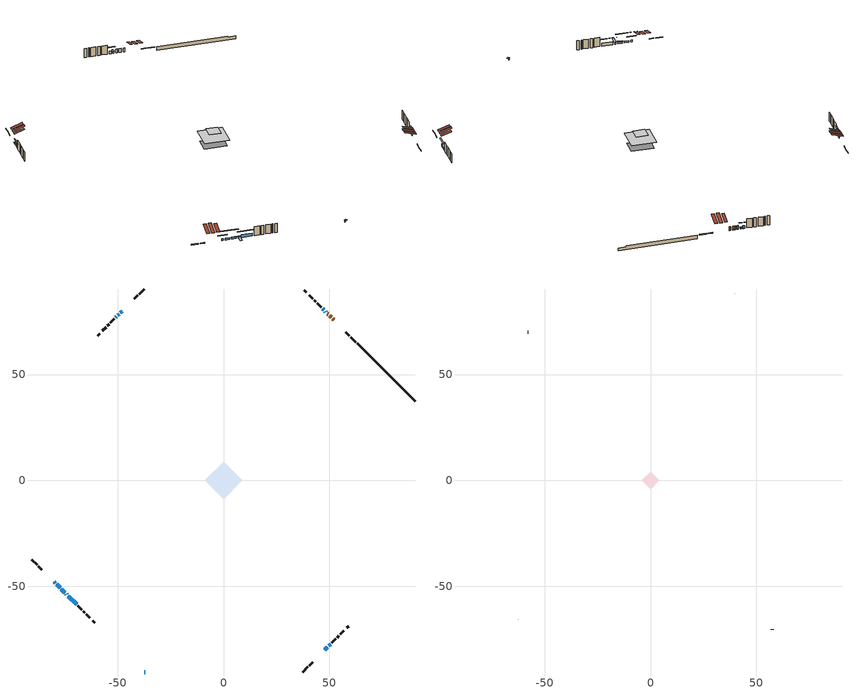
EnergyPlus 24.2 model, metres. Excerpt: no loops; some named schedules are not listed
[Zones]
conditioned space
 floor adiabatic (AdiabaticFloorConstruction): -8.8,0 0,8.8 8.8,0 0,-8.8 z3.11
 floor foundation (Slab1 construction): -6.82,1.14 -1.14,6.82 6.82,-1.14 1.14,-6.82 z-1.22
 wall outside (RimJoist1 construction): 37.45,-90.41 39.82,-88.04 / -90.41,-37.45 -88.04,-39.82 / -37.45,90.41 -39.82,88.04 / 62.49,65.37 60.12,67.74 z0.67:0.97
 wall outside (RimJoist2 construction): 40.48,-87.38 42.13,-85.73 / -87.38,-40.48 -85.73,-42.13 / -40.48,87.38 -42.13,85.73 / 59.46,68.4 57.81,70.05 z0.67:0.97
 wall outside (AdiabaticWallConstruction 1): 52.08,75.78 51.53,76.33 / 50.87,76.99 50.09,77.77 / 49.44,78.42 49.03,78.83 z0.67:2.7
 wall outside (AdiabaticWallConstruction): -47.86,80 -48.65,79.21 z0.67:1.43; -80,-47.86 -79.43,-48.43 z0.67:1.59; 48.37,79.49 47.99,79.87 / -74.29,-53.57 -73.91,-53.95 / -37.45,-90.41 -36.91,-90.41 z0.67:1.56; 47.34,80.52 46.74,81.12 / -50.55,77.31 -50.82,77.04 z0.67:2.04; -49.3,78.56 -49.9,77.96 z0.67:1.64; 47.86,-80 49.08,-78.78 z0.67:2.07; -78.77,-49.09 -77.19,-50.67 / -76.53,-51.33 -74.95,-52.91 z0.67:1.53; 49.73,-78.13 50.52,-77.34 z0.67:1.28; -73.26,-54.6 -69.38,-58.48 z0.67:2.19
 wall outside (Wall1 construction): 51.18,-76.68 53.06,-74.8 / -68.72,-59.14 -66.84,-61.02 / -51.48,76.38 -53.36,74.5 / 46.09,81.77 44.2,83.66 z0.67:5.55
 wall outside (Wall2 construction): 53.72,-74.14 54.5,-73.36 / -66.18,-61.68 -65.4,-62.46 / -54.02,73.84 -54.8,73.06 / 43.55,84.31 42.76,85.1 z0.67:5.55
 wall outside (Wall3 construction): 55.16,-72.7 56.85,-71.01 / -64.74,-63.12 -63.05,-64.81 / -55.46,72.4 -57.15,70.71 / 42.1,85.76 40.42,87.44 z0.67:5.55
 wall outside (Wall5 construction): 58.23,-69.63 59.16,-68.7 / -61.67,-66.19 -60.74,-67.12 / -58.53,69.33 -59.46,68.4 / 39.03,88.83 38.11,89.75 z0.67:5.55
 wall foundation (FoundationWall1 construction): 63.15,64.71,-1.22 63.15,64.71,0.67 87.68,40.18,0.67 87.68,40.18,0.17 90.41,37.45,0.17 90.41,37.45,-1.22
 window (WindowConstruction): -47.86,80 -48.65,79.21 z0.67:1.43
 window (WindowConstruction 4): -80,-47.86 -79.43,-48.43 z0.67:1.58
 window (WindowConstruction 11): 48.37,79.49 47.99,79.87 z0.67:1.56
 window (WindowConstruction 5): 47.34,80.52 46.74,81.12 z0.67:2.04
 window (WindowConstruction 6): -49.3,78.56 -49.9,77.96 z0.67:1.64
 window (WindowConstruction 7): -50.55,77.31 -50.82,77.04 z0.67:2.04
 window (WindowConstruction 8): 47.86,-80 49.08,-78.78 z0.67:2.07
 window (WindowConstruction 12): -78.77,-49.09 -77.19,-50.67 z0.67:1.53
 window (WindowConstruction 1): 49.73,-78.13 50.52,-77.34 z0.67:1.28
 window (WindowConstruction 2): -76.53,-51.33 -74.95,-52.91 z0.67:1.53
 window (WindowConstruction 9): -74.29,-53.57 -73.91,-53.95 z0.67:1.56
 window (WindowConstruction 10): -37.45,-90.41 -36.92,-90.41 z0.67:1.56
 window (WindowConstruction 3): -73.26,-54.6 -69.38,-58.48 z0.67:2.19
 door (Door): 52.08,75.78 51.53,76.33 z0.67:2.7
 door (Door 1): 50.87,76.99 50.09,77.77 z0.67:2.7
 door (Door 2): 49.43,78.42 49.03,78.83 z0.67:2.7
 ceiling adiabatic (AdiabaticFloorConstruction): 0,-8.8 8.8,0 0,8.8 -8.8,0 z3.11
 roof outside (Roof2 construction): 45.6,-82.26,5.55 41.43,-78.1,7.51 40.33,-79.2,7.51 44.5,-83.36,5.55; -82.26,-45.6,5.55 -78.1,-41.43,7.51 -79.2,-40.33,7.51 -83.36,-44.5,5.55; -45.6,82.26,5.55 -41.43,78.1,7.51 -40.33,79.2,7.51 -44.5,83.36,5.55; 54.34,73.52,5.55 50.18,69.35,7.51 51.28,68.26,7.51 55.44,72.42,5.55
 roof outside (Roof3 construction): 47.2,-80.66,5.55 43.61,-77.07,7.24 42.66,-78.01,7.24 46.25,-81.61,5.55; -80.66,-47.2,5.55 -77.07,-43.61,7.24 -78.01,-42.66,7.24 -81.61,-46.25,5.55; -47.2,80.66,5.55 -43.61,77.07,7.24 -42.66,78.01,7.24 -46.25,81.61,5.55; 52.74,75.12,5.55 49.14,71.53,7.24 50.09,70.58,7.24 53.69,74.17,5.55
attic - vented
 floor to conditioned space (Floor1 construction Reversed): -4.12,0 0,4.12 4.12,0 0,-4.12 z5.55
 wall outside (Wall4 construction): 57.5,-70.36 57.58,-70.28 / -62.4,-65.46 -62.32,-65.54 / -57.8,70.06 -57.88,69.98 / 39.76,88.1 39.69,88.17 z0.67:5.55
 roof outside (Roof1 construction): 43.84,-84.02,5.55 39.83,-80.01,7.44 38.78,-81.07,7.44 42.78,-85.07,5.55; -84.02,-43.84,5.55 -80.01,-39.83,7.44 -81.07,-38.78,7.44 -85.07,-42.78,5.55; -43.84,84.02,5.55 -39.83,80.01,7.44 -38.78,81.07,7.44 -42.78,85.07,5.55; 56.1,71.76,5.55 52.09,67.75,7.44 53.14,66.7,7.44 57.15,70.71,5.55
shading: -48.79,79.07 -47.71,80.15 -48.01,80.44 -49.08,79.36 z1.63; -78.04,-49.82 -81.39,-46.47 -81.68,-46.76 -78.33,-50.11 z3.54; 47.89,79.97 48.48,79.38 49.55,80.46 48.96,81.05 z1.71; 45.36,82.5 48.72,79.14 49.01,79.43 45.65,82.79 z4; -51.28,76.58 -47.92,79.94 -48.21,80.23 -51.57,76.87 z3.6; -52.21,75.65 -49.17,78.69 -49.46,78.98 -52.5,75.94 z4; 50.46,-77.4 46.47,-81.39 46.76,-81.68 50.75,-77.69 z4.03; -74.2,-53.66 -81.76,-46.1 -82.05,-46.4 -74.49,-53.95 z5.75; 50.66,-77.2 49.59,-78.27 49.88,-78.56 50.96,-77.49 z1.48; -74.81,-53.05 -76.67,-51.19 -76.96,-51.48 -75.1,-53.34 z1.73; -73.77,-54.09 -74.43,-53.43 -77.45,-56.45 -76.79,-57.11 z1.76; -36.71,-90.41 -37.65,-90.41 -37.65,-91.32 -36.71,-91.32 z1.76; -67.99,-59.87 -74.64,-53.22 -74.93,-53.51 -68.28,-60.16 z4.15
[Building]
Building 1: Terrain=Suburbs
[Site:Location]
Quebec Intl AP_QC: Latitude {deg}=46.8; Longitude {deg}=-71.38; Time Zone {hr}=-5; Elevation {m}=74; Keep Site Location Information=Yes
[Site:GroundTemperature:Shallow]
0.0108218, -2.24938, -2.43038, -1.3578, 2.94801, 7.23376, 10.9493, 13.303, 13.5029, 11.5886, 7.96783, 3.81355
[Site:WaterMainsTemperature]
Calculation Method=Schedule; Temperature Schedule=mains temperature schedule
[Material] Roughness=Rough; Thermal Absorptance=0.9
Name | Thickness {m} | Conductivity {W/m-K} | Density {kg/m3} | Specific Heat {J/kg-K} | Solar Absorptance | Visible Absorptance
asphalt or fiberglass shingles | 0.00635 | 0.162714 | 1121.4 | 1465.45 | 0.4 | 0.4
ceiling loosefill ins | 0.169333 | 0.0480833 | 16.02 | 1046.75 | 0.7 | 0.7
ceiling stud and cavity | 0.1397 | 0.0952427 | 65.682 | 1177.47 | 0.7 | 0.7
concrete 4.0 in. | 0.1016 | 1.803125 | 2242.8 | 837.4 | 0.7 | 0.7
concrete 8.0 in. | 0.2032 | 1.803125 | 2242.8 | 837.4 | 0.7 | 0.7
door material | 0.04445 | 0.188738 | 512.64 | 1214.23 | 0.7 | 0.7
door material 1 | 0.04445 | 0.0451087 | 512.64 | 1214.23 | 0.7 | 0.7
exterior vertical ins | 0.00300058 | 0.029427 | 32.04 | 1214.23 | 0.7 | 0.7
floor covering | 0.0127 | 0.0433444 | 54.468 | 1339.84 | 0.6 | 0.6
floor rigid ins; wall rigid ins | 0.512978 | 0.029427 | 32.04 | 1214.23 | 0.7 | 0.7
floor stud and cavity | 0.1397 | 1.75129 | 37.0049 | 1207.88 | 0.7 | 0.7
furniture material conditioned space 1 | 0.1524 | 0.115458 | 640.8 | 1214.23 | 0.6 | 0.6
gypsum board | 0.0127 | 0.160291 | 801 | 837.4 | 0.6 | 0.6
gypsum board 1 | 0.0127 | 0.160291 | 801 | 837.4 | 0.7 | 0.7
osb sheathing 0.5 in. | 0.0127 | 0.115458 | 512.64 | 1214.23 | 0.7 | 0.7
osb sheathing 0.75 in. | 0.01905 | 0.115458 | 512.64 | 1214.23 | 0.7 | 0.7
osb sheathing 2.0 in. | 0.0508 | 0.115458 | 512.64 | 1214.23 | 0.7 | 0.7
rim joist stud and cavity | 0.0508 | 0.139066 | 50.32683 | 1063.81 | 0.6 | 0.6
rim joist stud and cavity 1 | 0.0508 | 0.0412981 | 125.044 | 1163.47 | 0.6 | 0.6
roof rigid ins | 0.051816 | 0.029427 | 32.04 | 1214.23 | 0.7 | 0.7
roof stud and cavity | 0.0889 | 3.8783 | 78.34581 | 1123.46 | 0.7 | 0.7
roof stud and cavity 1 | 0.2032 | 0.157053 | 78.34581 | 1123.46 | 0.7 | 0.7
wall stud and cavity | 0.1397 | 1.20227 | 139.0536 | 1170.24 | 0.7 | 0.7
wall stud and cavity 1 | 0.1397 | 0.09367 | 139.0536 | 1170.24 | 0.7 | 0.7
wall stud and cavity 2 | 0.1397 | 0.19446 | 139.0536 | 1170.24 | 0.7 | 0.7
wall stud and cavity 3 | 0.0889 | 6.1454 | 50.32683 | 1063.81 | 0.6 | 0.6
wall stud and cavity 4 | 0.1397 | 0.117595 | 139.0536 | 1170.24 | 0.7 | 0.7
wall stud and cavity 5 | 0.0889 | 0.380278 | 52.3479 | 1209.89 | 0.7 | 0.7
wall stud and cavity 6 | 0.0889 | 0.391764 | 83.0341 | 1211.67 | 0.7 | 0.7
wood siding | 0.0254 | 0.102417 | 544.68 | 1172.36 | 0.4 | 0.4
wood siding 1 | 0.00254 | 0.102417 | 544.68 | 1172.36 | 0.4 | 0.4
wood siding 2; wood siding 3; wood siding 4 | 0.0254 | 0.102417 | 544.68 | 1172.36 | 0.7 | 0.7
[WindowMaterial:SimpleGlazingSystem]
Name | U-Factor {W/m2-K} | Solar Heat Gain Coefficient
WindowMaterial | 3.0559 | 0.43
WindowMaterial 1 | 3.077476 | 0.39
WindowMaterial 10 | 6.78351 | 0.73
WindowMaterial 11 | 3.006501 | 0.53
WindowMaterial 2 | 4.775198 | 0.65
WindowMaterial 3 | 2.94348 | 0.59
WindowMaterial 4 | 2.95767 | 0.63
WindowMaterial 5 | 2.99117 | 0.54
WindowMaterial 6 | 2.96903 | 0.55
WindowMaterial 7 | 3.04795 | 0.44
WindowMaterial 8 | 2.98833 | 0.55
WindowMaterial 9 | 2.992306 | 0.59
[Construction]
AdiabaticFloorConstruction: floor stud and cavity, floor rigid ins, osb sheathing 0.75 in., floor covering
AdiabaticWallConstruction: wood siding 3, wall rigid ins, wall stud and cavity 5, gypsum board
AdiabaticWallConstruction 1: wood siding 4, wall rigid ins, wall stud and cavity 5, gypsum board
Door; Door 2: door material
Door 1: door material 1
Floor1 construction Reversed: gypsum board, ceiling stud and cavity, ceiling loosefill ins
FoundationWall1 construction: concrete 8.0 in., gypsum board 1
furniture construction conditioned space 1: furniture material conditioned space 1
PartitionWallConstruction: gypsum board, wall stud and cavity 6, gypsum board
RimJoist1 construction: wood siding 2, rim joist stud and cavity
RimJoist2 construction: wood siding 2, osb sheathing 2.0 in., rim joist stud and cavity 1
Roof1 construction: asphalt or fiberglass shingles
Roof2 construction: asphalt or fiberglass shingles, osb sheathing 0.5 in., roof stud and cavity, gypsum board
Roof3 construction: asphalt or fiberglass shingles, roof rigid ins, osb sheathing 0.75 in., roof stud and cavity 1, gypsum board
Slab1 construction: concrete 4.0 in.
Wall1 construction: wood siding, osb sheathing 0.5 in., wall stud and cavity, gypsum board
Wall2 construction: wood siding, osb sheathing 0.5 in., wall stud and cavity 1, gypsum board
Wall3 construction: wood siding, osb sheathing 0.5 in., wall stud and cavity 2, gypsum board
Wall4 construction: wood siding 1, wall stud and cavity 3
Wall5 construction: wood siding, osb sheathing 0.5 in., wall stud and cavity 4, gypsum board
WindowConstruction: WindowMaterial
WindowConstruction 1: WindowMaterial 1
WindowConstruction 10: WindowMaterial 10
WindowConstruction 11; WindowConstruction 9: WindowMaterial 9
WindowConstruction 12: WindowMaterial 11
WindowConstruction 2: WindowMaterial 2
WindowConstruction 3: WindowMaterial 3
WindowConstruction 4: WindowMaterial 4
WindowConstruction 5: WindowMaterial 5
WindowConstruction 6: WindowMaterial 6
WindowConstruction 7: WindowMaterial 7
WindowConstruction 8: WindowMaterial 8
[Zone] Multiplier=1; Part of Total Floor Area=Yes
Name | Volume {m3}
attic - vented | 10.3981
conditioned space | 532.2
[Space]
Name | Zone | Volume {m3}
attic - vented 1 | attic - vented | 10.3981
conditioned space 1 | conditioned space | 532.2
[ZoneInfiltration:EffectiveLeakageArea]
infil attic - vented 1: Zone or Space=attic - vented 1; Schedule=Always On Discrete; Effective Air Leakage Area {cm2}=1251.32; Stack Coefficient=0.000470555; Wind Coefficient=1.46563e-05
[ZoneMixing]
whole house fan mix: Zone or Space=attic - vented; Schedule=Always On Continuous; Design Flow Rate Calculation Method=Flow/Zone; Design Flow Rate {m3/s}=0; Source Zone or Space=conditioned space
[SurfaceProperty:ExposedFoundationPerimeter]
Slab1: Exposed Perimeter Calculation Method=TotalExposedPerimeter; Total Exposed Perimeter {m}=38.558
[InternalMass] Zone or ZoneList=conditioned space; Space or SpaceList=conditioned space 1
Name | Construction | Surface Area {m2}
furniture mass conditioned space 1 | furniture construction conditioned space 1 | 98.1361
partition wall mass | PartitionWallConstruction | 245.34
[Lights]
interior lighting: Zone or ZoneList or Space or SpaceList=conditioned space 1; Schedule=interior lighting schedule; Design Level Calculation Method=LightingLevel; Lighting Level {W}=343.2; Return Air Fraction=0; Fraction Radiant=0.6; Fraction Visible=0.2; Fraction Replaceable=1
[People]
occupants: Zone or ZoneList or Space or SpaceList=conditioned space 1; Number of People Schedule=occupants schedule; Number of People Calculation Method=People; Number of People=3; Fraction Radiant=0.314171; Sensible Heat Fraction=0.56303; Activity Level Schedule=occupants activity schedule; Carbon Dioxide Generation Rate {m3/s-W}=0; Enable ASHRAE 55 Comfort Warnings=No; Mean Radiant Temperature Calculation Type=EnclosureAveraged
[ElectricEquipment] Zone or ZoneList or Space or SpaceList=conditioned space 1; Design Level Calculation Method=EquipmentLevel
Name | Schedule | Design Level {W} | Fraction Latent | Fraction Radiant | Fraction Lost
clothes dryer | clothes dryer schedule | 140.772 | 0.015 | 0.081 | 0.85
clothes washer | clothes washer schedule | 32.1985 | 0.03 | 0.162 | 0.7
cooking range | cooking range schedule | 215.147 | 0.08 | 0.432 | 0.2
dishwasher | dishwasher schedule | 66.8632 | 0.3 | 0.18 | 0.4
fridge | fridge schedule | 72.9452 | 0 | 0.6 | 0
mech vent bath fan 0 | mech vent bath fan 0 schedule | 50.2 | 0 | 0 | 1
mech vent house fan | mech vent house fan schedule | 0 | 0 | 0 | 1
mech vent house fan cfis | mech vent house fan cfis schedule | 0 | 0 | 0 | 0
mech vent range fan 0 | mech vent range fan 0 schedule | 57 | 0 | 0 | 1
misc plug loads | misc plug loads schedule | 494.7 | 0.045 | 0.513 | 0.1
whole house fan | Always On Discrete | 0 | 0 | 0 | 1
[OtherEquipment] Zone or ZoneList or Space or SpaceList=conditioned space 1; Design Level Calculation Method=EquipmentLevel
Name | Fuel Type | Schedule | Design Level {W} | Fraction Latent | Fraction Radiant | Fraction Lost
clothes dryer 1 | Electricity | clothes dryer schedule | 0 | 0.015 | 0.081 | 0.85
cooking range 1 | Electricity | cooking range schedule | 0 | 0.08 | 0.432 | 0.2
general water use latent | None | general water use schedule | 62.594 | 1 | 0 | 0
general water use sensible | None | general water use schedule | -61.6891 | 0 | 0.6 | 0
mech vent house fan latent load | None | Always On Discrete | 0 | 1 | 0 | 0
mech vent house fan sensible load | None | Always On Discrete | 0 | 0 | 0 | 0
water heater energy adjustment1 | Electricity | Always On Discrete | 0.01 | 0 | 0 | 1
[ZoneInfiltration:DesignFlowRate] Zone or ZoneList or Space or SpaceList=conditioned space 1; Schedule=Always On Discrete; Design Flow Rate Calculation Method=Flow/Zone; Design Flow Rate {m3/s}=0
infil flow; natural vent flow; whole house fan flow
[Foundation:Kiva]
Foundation Kiva 1: Initial Indoor Air Temperature {C}=18; Wall Height Above Grade {m}=0.670011; Wall Depth Below Slab {m}=0.2032; Custom Block Material Name 1=exterior vertical ins; Custom Block Depth 1 {m}=1.89; Custom Block X Position 1 {m}=0.2159; Custom Block Z Position 1 {m}=0
[Foundation:Kiva:Settings]
Soil Conductivity {W/m-K}=0.849921; Soil Density {kg/m3}=1842.3; Soil Specific Heat {J/kg-K}=418.7; Ground Solar Absorptivity=0.9; Ground Thermal Absorptivity=0.9; Ground Surface Roughness {m}=0.03; Far-Field Width {m}=40; Deep-Ground Boundary Condition=ZeroFlux; Deep-Ground Depth {m}=40; Minimum Cell Dimension {m}=0.2; Maximum Cell Growth Coefficient=3; Simulation Timestep=Timestep
[Exterior:Lights]
exterior lighting: Schedule=exterior lighting schedule; Design Level {W}=75.6
[Schedule:Constant]
Name | Hourly Value
Always On Continuous; mech vent house fan schedule; mech vent house fan cfis schedule; Always On Discrete | 1
occupants activity schedule | 117.228
fridge schedule | 0
[Schedule:Week:Daily]
interior lighting schedule Week Rule - Jan1-Jan27: interior lighting schedule day, interior lighting schedule day, interior lighting schedule day, interior lighting schedule day, interior lighting schedule day, interior lighting schedule day, interior lighting schedule day, interior lighting schedule default day, interior lighting schedule default day, interior lighting schedule default day, interior lighting schedule default day, interior lighting schedule default day
interior lighting schedule Week Rule - Jan28-Feb3: interior lighting schedule day, interior lighting schedule day, interior lighting schedule day, interior lighting schedule day, interior lighting schedule day 1, interior lighting schedule day 1, interior lighting schedule day 1, interior lighting schedule default day, interior lighting schedule default day, interior lighting schedule default day, interior lighting schedule default day, interior lighting schedule default day
interior lighting schedule Week Rule - Feb4-Feb24: interior lighting schedule day 1, interior lighting schedule day 1, interior lighting schedule day 1, interior lighting schedule day 1, interior lighting schedule day 1, interior lighting schedule day 1, interior lighting schedule day 1, interior lighting schedule default day, interior lighting schedule default day, interior lighting schedule default day, interior lighting schedule default day, interior lighting schedule default day
interior lighting schedule Week Rule - Feb25-Mar3: interior lighting schedule day 1, interior lighting schedule day 1, interior lighting schedule day 1, interior lighting schedule day 1, interior lighting schedule day 2, interior lighting schedule day 2, interior lighting schedule day 2, interior lighting schedule default day, interior lighting schedule default day, interior lighting schedule default day, interior lighting schedule default day, interior lighting schedule default day
interior lighting schedule Week Rule - Mar4-Mar31: interior lighting schedule day 2, interior lighting schedule day 2, interior lighting schedule day 2, interior lighting schedule day 2, interior lighting schedule day 2, interior lighting schedule day 2, interior lighting schedule day 2, interior lighting schedule default day, interior lighting schedule default day, interior lighting schedule default day, interior lighting schedule default day, interior lighting schedule default day
interior lighting schedule Week Rule - Apr1-Apr28: interior lighting schedule day 3, interior lighting schedule day 3, interior lighting schedule day 3, interior lighting schedule day 3, interior lighting schedule day 3, interior lighting schedule day 3, interior lighting schedule day 3, interior lighting schedule default day, interior lighting schedule default day, interior lighting schedule default day, interior lighting schedule default day, interior lighting schedule default day
interior lighting schedule Week Rule - Apr29-May5: interior lighting schedule day 3, interior lighting schedule day 3, interior lighting schedule day 4, interior lighting schedule day 4, interior lighting schedule day 4, interior lighting schedule day 4, interior lighting schedule day 4, interior lighting schedule default day, interior lighting schedule default day, interior lighting schedule default day, interior lighting schedule default day, interior lighting schedule default day
interior lighting schedule Week Rule - May6-May26: interior lighting schedule day 4, interior lighting schedule day 4, interior lighting schedule day 4, interior lighting schedule day 4, interior lighting schedule day 4, interior lighting schedule day 4, interior lighting schedule day 4, interior lighting schedule default day, interior lighting schedule default day, interior lighting schedule default day, interior lighting schedule default day, interior lighting schedule default day
interior lighting schedule Week Rule - May27-Jun2: interior lighting schedule day 4, interior lighting schedule day 4, interior lighting schedule day 4, interior lighting schedule day 4, interior lighting schedule day 4, interior lighting schedule day 5, interior lighting schedule day 5, interior lighting schedule default day, interior lighting schedule default day, interior lighting schedule default day, interior lighting schedule default day, interior lighting schedule default day
interior lighting schedule Week Rule - Jun3-Jun30: interior lighting schedule day 5, interior lighting schedule day 5, interior lighting schedule day 5, interior lighting schedule day 5, interior lighting schedule day 5, interior lighting schedule day 5, interior lighting schedule day 5, interior lighting schedule default day, interior lighting schedule default day, interior lighting schedule default day, interior lighting schedule default day, interior lighting schedule default day
interior lighting schedule Week Rule - Jul1-Jul28: interior lighting schedule day 6, interior lighting schedule day 6, interior lighting schedule day 6, interior lighting schedule day 6, interior lighting schedule day 6, interior lighting schedule day 6, interior lighting schedule day 6, interior lighting schedule default day, interior lighting schedule default day, interior lighting schedule default day, interior lighting schedule default day, interior lighting schedule default day
interior lighting schedule Week Rule - Jul29-Aug4: interior lighting schedule day 6, interior lighting schedule day 6, interior lighting schedule day 6, interior lighting schedule day 7, interior lighting schedule day 7, interior lighting schedule day 7, interior lighting schedule day 7, interior lighting schedule default day, interior lighting schedule default day, interior lighting schedule default day, interior lighting schedule default day, interior lighting schedule default day
interior lighting schedule Week Rule - Aug5-Aug25: interior lighting schedule day 7, interior lighting schedule day 7, interior lighting schedule day 7, interior lighting schedule day 7, interior lighting schedule day 7, interior lighting schedule day 7, interior lighting schedule day 7, interior lighting schedule default day, interior lighting schedule default day, interior lighting schedule default day, interior lighting schedule default day, interior lighting schedule default day
interior lighting schedule Week Rule - Aug26-Sep1: interior lighting schedule day 7, interior lighting schedule day 7, interior lighting schedule day 7, interior lighting schedule day 7, interior lighting schedule day 7, interior lighting schedule day 7, interior lighting schedule day 8, interior lighting schedule default day, interior lighting schedule default day, interior lighting schedule default day, interior lighting schedule default day, interior lighting schedule default day
interior lighting schedule Week Rule - Sep2-Sep29: interior lighting schedule day 8, interior lighting schedule day 8, interior lighting schedule day 8, interior lighting schedule day 8, interior lighting schedule day 8, interior lighting schedule day 8, interior lighting schedule day 8, interior lighting schedule default day, interior lighting schedule default day, interior lighting schedule default day, interior lighting schedule default day, interior lighting schedule default day
interior lighting schedule Week Rule - Sep30-Oct6: interior lighting schedule day 8, interior lighting schedule day 9, interior lighting schedule day 9, interior lighting schedule day 9, interior lighting schedule day 9, interior lighting schedule day 9, interior lighting schedule day 9, interior lighting schedule default day, interior lighting schedule default day, interior lighting schedule default day, interior lighting schedule default day, interior lighting schedule default day
interior lighting schedule Week Rule - Oct7-Oct27: interior lighting schedule day 9, interior lighting schedule day 9, interior lighting schedule day 9, interior lighting schedule day 9, interior lighting schedule day 9, interior lighting schedule day 9, interior lighting schedule day 9, interior lighting schedule default day, interior lighting schedule default day, interior lighting schedule default day, interior lighting schedule default day, interior lighting schedule default day
interior lighting schedule Week Rule - Oct28-Nov3: interior lighting schedule day 9, interior lighting schedule day 9, interior lighting schedule day 9, interior lighting schedule day 9, interior lighting schedule day 10, interior lighting schedule day 10, interior lighting schedule day 10, interior lighting schedule default day, interior lighting schedule default day, interior lighting schedule default day, interior lighting schedule default day, interior lighting schedule default day
interior lighting schedule Week Rule - Nov4-Nov24: interior lighting schedule day 10, interior lighting schedule day 10, interior lighting schedule day 10, interior lighting schedule day 10, interior lighting schedule day 10, interior lighting schedule day 10, interior lighting schedule day 10, interior lighting schedule default day, interior lighting schedule default day, interior lighting schedule default day, interior lighting schedule default day, interior lighting schedule default day
interior lighting schedule Week Rule - Nov25-Dec1: interior lighting schedule day 10, interior lighting schedule day 10, interior lighting schedule day 10, interior lighting schedule day 10, interior lighting schedule day 10, interior lighting schedule day 10, interior lighting schedule day 11, interior lighting schedule default day, interior lighting schedule default day, interior lighting schedule default day, interior lighting schedule default day, interior lighting schedule default day
interior lighting schedule Week Rule - Dec2-Dec31: interior lighting schedule day 11, interior lighting schedule day 11, interior lighting schedule day 11, interior lighting schedule day 11, interior lighting schedule day 11, interior lighting schedule day 11, interior lighting schedule day 11, interior lighting schedule default day, interior lighting schedule default day, interior lighting schedule default day, interior lighting schedule default day, interior lighting schedule default day
occupants schedule Week Rule - Jan1-Dec31: occupants schedule day, occupants schedule day, occupants schedule day, occupants schedule day, occupants schedule day, occupants schedule day, occupants schedule day, occupants schedule default day, occupants schedule default day, occupants schedule default day, occupants schedule default day, occupants schedule default day
clothes dryer schedule Week Rule - Jan1-Dec31: clothes dryer schedule day, clothes dryer schedule day, clothes dryer schedule day, clothes dryer schedule day, clothes dryer schedule day, clothes dryer schedule day, clothes dryer schedule day, clothes dryer schedule default day, clothes dryer schedule default day, clothes dryer schedule default day, clothes dryer schedule default day, clothes dryer schedule default day
clothes washer schedule Week Rule - Jan1-Dec31: clothes washer schedule day, clothes washer schedule day, clothes washer schedule day, clothes washer schedule day, clothes washer schedule day, clothes washer schedule day, clothes washer schedule day, clothes washer schedule default day, clothes washer schedule default day, clothes washer schedule default day, clothes washer schedule default day, clothes washer schedule default day
cooking range schedule Week Rule - Jan1-Dec31: cooking range schedule day, cooking range schedule day, cooking range schedule day, cooking range schedule day, cooking range schedule day, cooking range schedule day, cooking range schedule day, cooking range schedule default day, cooking range schedule default day, cooking range schedule default day, cooking range schedule default day, cooking range schedule default day
dishwasher schedule Week Rule - Jan1-Dec31: dishwasher schedule day, dishwasher schedule day, dishwasher schedule day, dishwasher schedule day, dishwasher schedule day, dishwasher schedule day, dishwasher schedule day, dishwasher schedule default day, dishwasher schedule default day, dishwasher schedule default day, dishwasher schedule default day, dishwasher schedule default day
mech vent bath fan 0 schedule Week Rule - Jan1-Dec31: mech vent bath fan 0 schedule day, mech vent bath fan 0 schedule day, mech vent bath fan 0 schedule day, mech vent bath fan 0 schedule day, mech vent bath fan 0 schedule day, mech vent bath fan 0 schedule day, mech vent bath fan 0 schedule day, mech vent bath fan 0 schedule default day, mech vent bath fan 0 schedule default day, mech vent bath fan 0 schedule default day, mech vent bath fan 0 schedule default day, mech vent bath fan 0 schedule default day
mech vent range fan 0 schedule Week Rule - Jan1-Dec31: mech vent range fan 0 schedule day, mech vent range fan 0 schedule day, mech vent range fan 0 schedule day, mech vent range fan 0 schedule day, mech vent range fan 0 schedule day, mech vent range fan 0 schedule day, mech vent range fan 0 schedule day, mech vent range fan 0 schedule default day, mech vent range fan 0 schedule default day, mech vent range fan 0 schedule default day, mech vent range fan 0 schedule default day, mech vent range fan 0 schedule default day
misc plug loads schedule Week Rule - Jan1-Dec31: misc plug loads schedule day, misc plug loads schedule day, misc plug loads schedule day, misc plug loads schedule day, misc plug loads schedule day, misc plug loads schedule day, misc plug loads schedule day, misc plug loads schedule default day, misc plug loads schedule default day, misc plug loads schedule default day, misc plug loads schedule default day, misc plug loads schedule default day
general water use schedule Week Rule - Jan1-Dec31: general water use schedule day, general water use schedule day, general water use schedule day, general water use schedule day, general water use schedule day, general water use schedule day, general water use schedule day, general water use schedule default day, general water use schedule default day, general water use schedule default day, general water use schedule default day, general water use schedule default day
exterior lighting schedule Week Rule - Jan1-Jan27: exterior lighting schedule day, exterior lighting schedule day, exterior lighting schedule day, exterior lighting schedule day, exterior lighting schedule day, exterior lighting schedule day, exterior lighting schedule day, exterior lighting schedule default day, exterior lighting schedule default day, exterior lighting schedule default day, exterior lighting schedule default day, exterior lighting schedule default day
exterior lighting schedule Week Rule - Jan28-Feb3: exterior lighting schedule day, exterior lighting schedule day, exterior lighting schedule day, exterior lighting schedule day, exterior lighting schedule day 1, exterior lighting schedule day 1, exterior lighting schedule day 1, exterior lighting schedule default day, exterior lighting schedule default day, exterior lighting schedule default day, exterior lighting schedule default day, exterior lighting schedule default day
exterior lighting schedule Week Rule - Feb4-Feb24: exterior lighting schedule day 1, exterior lighting schedule day 1, exterior lighting schedule day 1, exterior lighting schedule day 1, exterior lighting schedule day 1, exterior lighting schedule day 1, exterior lighting schedule day 1, exterior lighting schedule default day, exterior lighting schedule default day, exterior lighting schedule default day, exterior lighting schedule default day, exterior lighting schedule default day
exterior lighting schedule Week Rule - Feb25-Mar3: exterior lighting schedule day 1, exterior lighting schedule day 1, exterior lighting schedule day 1, exterior lighting schedule day 1, exterior lighting schedule day 2, exterior lighting schedule day 2, exterior lighting schedule day 2, exterior lighting schedule default day, exterior lighting schedule default day, exterior lighting schedule default day, exterior lighting schedule default day, exterior lighting schedule default day
exterior lighting schedule Week Rule - Mar4-Mar31: exterior lighting schedule day 2, exterior lighting schedule day 2, exterior lighting schedule day 2, exterior lighting schedule day 2, exterior lighting schedule day 2, exterior lighting schedule day 2, exterior lighting schedule day 2, exterior lighting schedule default day, exterior lighting schedule default day, exterior lighting schedule default day, exterior lighting schedule default day, exterior lighting schedule default day
exterior lighting schedule Week Rule - Apr1-Apr28: exterior lighting schedule day 3, exterior lighting schedule day 3, exterior lighting schedule day 3, exterior lighting schedule day 3, exterior lighting schedule day 3, exterior lighting schedule day 3, exterior lighting schedule day 3, exterior lighting schedule default day, exterior lighting schedule default day, exterior lighting schedule default day, exterior lighting schedule default day, exterior lighting schedule default day
exterior lighting schedule Week Rule - Apr29-May5: exterior lighting schedule day 3, exterior lighting schedule day 3, exterior lighting schedule day 4, exterior lighting schedule day 4, exterior lighting schedule day 4, exterior lighting schedule day 4, exterior lighting schedule day 4, exterior lighting schedule default day, exterior lighting schedule default day, exterior lighting schedule default day, exterior lighting schedule default day, exterior lighting schedule default day
exterior lighting schedule Week Rule - May6-May26: exterior lighting schedule day 4, exterior lighting schedule day 4, exterior lighting schedule day 4, exterior lighting schedule day 4, exterior lighting schedule day 4, exterior lighting schedule day 4, exterior lighting schedule day 4, exterior lighting schedule default day, exterior lighting schedule default day, exterior lighting schedule default day, exterior lighting schedule default day, exterior lighting schedule default day
exterior lighting schedule Week Rule - May27-Jun2: exterior lighting schedule day 4, exterior lighting schedule day 4, exterior lighting schedule day 4, exterior lighting schedule day 4, exterior lighting schedule day 4, exterior lighting schedule day 5, exterior lighting schedule day 5, exterior lighting schedule default day, exterior lighting schedule default day, exterior lighting schedule default day, exterior lighting schedule default day, exterior lighting schedule default day
[Schedule:Year]
interior lighting schedule: interior lighting schedule Week Rule - Jan1-Jan27, 1, 1, 1, 27, interior lighting schedule Week Rule - Jan28-Feb3, 1, 28, 2, 3, interior lighting schedule Week Rule - Feb4-Feb24, 2, 4, 2, 24, interior lighting schedule Week Rule - Feb25-Mar3, 2, 25, 3, 3, interior lighting schedule Week Rule - Mar4-Mar31, 3, 4, 3, 31, interior lighting schedule Week Rule - Apr1-Apr28, 4, 1, 4, 28, interior lighting schedule Week Rule - Apr29-May5, 4, 29, 5, 5, interior lighting schedule Week Rule - May6-May26, 5, 6, 5, 26, interior lighting schedule Week Rule - May27-Jun2, 5, 27, 6, 2, interior lighting schedule Week Rule - Jun3-Jun30, 6, 3, 6, 30, interior lighting schedule Week Rule - Jul1-Jul28, 7, 1, 7, 28, interior lighting schedule Week Rule - Jul29-Aug4, 7, 29, 8, 4, interior lighting schedule Week Rule - Aug5-Aug25, 8, 5, 8, 25, interior lighting schedule Week Rule - Aug26-Sep1, 8, 26, 9, 1, interior lighting schedule Week Rule - Sep2-Sep29, 9, 2, 9, 29, interior lighting schedule Week Rule - Sep30-Oct6, 9, 30, 10, 6, interior lighting schedule Week Rule - Oct7-Oct27, 10, 7, 10, 27, interior lighting schedule Week Rule - Oct28-Nov3, 10, 28, 11, 3, interior lighting schedule Week Rule - Nov4-Nov24, 11, 4, 11, 24, interior lighting schedule Week Rule - Nov25-Dec1, 11, 25, 12, 1, interior lighting schedule Week Rule - Dec2-Dec31, 12, 2, 12, 31
occupants schedule: occupants schedule Week Rule - Jan1-Dec31, 1, 1, 12, 31
clothes dryer schedule: clothes dryer schedule Week Rule - Jan1-Dec31, 1, 1, 12, 31
clothes washer schedule: clothes washer schedule Week Rule - Jan1-Dec31, 1, 1, 12, 31
cooking range schedule: cooking range schedule Week Rule - Jan1-Dec31, 1, 1, 12, 31
dishwasher schedule: dishwasher schedule Week Rule - Jan1-Dec31, 1, 1, 12, 31
mech vent bath fan 0 schedule: mech vent bath fan 0 schedule Week Rule - Jan1-Dec31, 1, 1, 12, 31
mech vent range fan 0 schedule: mech vent range fan 0 schedule Week Rule - Jan1-Dec31, 1, 1, 12, 31
misc plug loads schedule: misc plug loads schedule Week Rule - Jan1-Dec31, 1, 1, 12, 31
general water use schedule: general water use schedule Week Rule - Jan1-Dec31, 1, 1, 12, 31
exterior lighting schedule: exterior lighting schedule Week Rule - Jan1-Jan27, 1, 1, 1, 27, exterior lighting schedule Week Rule - Jan28-Feb3, 1, 28, 2, 3, exterior lighting schedule Week Rule - Feb4-Feb24, 2, 4, 2, 24, exterior lighting schedule Week Rule - Feb25-Mar3, 2, 25, 3, 3, exterior lighting schedule Week Rule - Mar4-Mar31, 3, 4, 3, 31, exterior lighting schedule Week Rule - Apr1-Apr28, 4, 1, 4, 28, exterior lighting schedule Week Rule - Apr29-May5, 4, 29, 5, 5, exterior lighting schedule Week Rule - May6-May26, 5, 6, 5, 26, exterior lighting schedule Week Rule - May27-Jun2, 5, 27, 6, 2, exterior lighting schedule Week Rule - Jun3-Jun30, 6, 3, 6, 30, exterior lighting schedule Week Rule - Jul1-Jul28, 7, 1, 7, 28, exterior lighting schedule Week Rule - Jul29-Aug4, 7, 29, 8, 4, exterior lighting schedule Week Rule - Aug5-Aug25, 8, 5, 8, 25, exterior lighting schedule Week Rule - Aug26-Sep1, 8, 26, 9, 1, exterior lighting schedule Week Rule - Sep2-Sep29, 9, 2, 9, 29, exterior lighting schedule Week Rule - Sep30-Oct6, 9, 30, 10, 6, exterior lighting schedule Week Rule - Oct7-Oct27, 10, 7, 10, 27, exterior lighting schedule Week Rule - Oct28-Nov3, 10, 28, 11, 3, exterior lighting schedule Week Rule - Nov4-Nov24, 11, 4, 11, 24, exterior lighting schedule Week Rule - Nov25-Dec1, 11, 25, 12, 1, exterior lighting schedule Week Rule - Dec2-Dec31, 12, 2, 12, 31
[Schedule:Compact]
mains temperature schedule: Through: 01/01, For: AllDays, Until: 24:00, 5.175, Through: 01/02, For: AllDays, Until: 24:00, 5.10167, Through: 01/03, For: AllDays, Until: 24:00, 5.02889, Through: 01/04, For: AllDays, Until: 24:00, 4.95778, Through: 01/05, For: AllDays, Until: 24:00, 4.88778, Through: 01/06, For: AllDays, Until: 24:00, 4.81833, Through: 01/07, For: AllDays, Until: 24:00, 4.75056, Through: 01/08, For: AllDays, Until: 24:00, 4.68389, Through: 01/09, For: AllDays, Until: 24:00, 4.61833, Through: 01/10, For: AllDays, Until: 24:00, 4.55389, Through: 01/11, For: AllDays, Until: 24:00, 4.49056, Through: 01/12, For: AllDays, Until: 24:00, 4.42889, Through: 01/13, For: AllDays, Until: 24:00, 4.36778, Through: 01/14, For: AllDays, Until: 24:00, 4.30889, Through: 01/15, For: AllDays, Until: 24:00, 4.25056, Through: 01/16, For: AllDays, Until: 24:00, 4.19389, Through: 01/17, For: AllDays, Until: 24:00, 4.13833, Through: 01/18, For: AllDays, Until: 24:00, 4.08444, Through: 01/19, For: AllDays, Until: 24:00, 4.03167, Through: 01/20, For: AllDays, Until: 24:00, 3.98056, Through: 01/21, For: AllDays, Until: 24:00, 3.93056, Through: 01/22, For: AllDays, Until: 24:00, 3.88222, Through: 01/23, For: AllDays, Until: 24:00, 3.835, Through: 01/24, For: AllDays, Until: 24:00, 3.78944, Through: 01/25, For: AllDays, Until: 24:00, 3.74556, Through: 01/26, For: AllDays, Until: 24:00, 3.70278, Through: 01/27, For: AllDays, Until: 24:00, 3.66167, Through: 01/28, For: AllDays, Until: 24:00, 3.62167, Through: 01/29, For: AllDays, Until: 24:00, 3.58389, Through: 01/30, For: AllDays, Until: 24:00, 3.54722, Through: 01/31, For: AllDays, Until: 24:00, 3.51167, Through: 02/01, For: AllDays, Until: 24:00, 3.47833, Through: 02/02, For: AllDays, Until: 24:00, 3.44611, Through: 02/03, For: AllDays, Until: 24:00, 3.41556, Through: 02/04, For: AllDays, Until: 24:00, 3.38667, Through: 02/05, For: AllDays, Until: 24:00, 3.35944, Through: 02/06, For: AllDays, Until: 24:00, 3.33389, Through: 02/07, For: AllDays, Until: 24:00, 3.30944, Through: 02/08, For: AllDays, Until: 24:00, 3.28667, Through: 02/09, For: AllDays, Until: 24:00, 3.26611, Through: 02/10, For: AllDays, Until: 24:00, 3.24667, Through: 02/11, For: AllDays, Until: 24:00, 3.22889, Through: 02/12, For: AllDays, Until: 24:00, 3.21278, Through: 02/13, For: AllDays, Until: 24:00, 3.19833, Through: 02/14, For: AllDays, Until: 24:00, 3.18556, Through: 02/15, For: AllDays, Until: 24:00, 3.17389, Through: 02/16, For: AllDays, Until: 24:00, 3.16444, Through: 02/17, For: AllDays, Until: 24:00, 3.15667, Through: 02/18, For: AllDays, Until: 24:00, 3.15056, Through: 02/19, For: AllDays, Until: 24:00, 3.14556, Through: 02/20, For: AllDays, Until: 24:00, 3.14278, Through: 02/21, For: AllDays, Until: 24:00, 3.14111, Through: 02/22, For: AllDays, Until: 24:00, 3.14167, Through: 02/23, For: AllDays, Until: 24:00, 3.14333, Through: 02/24, For: AllDays, Until: 24:00, 3.14722, Through: 02/25, For: AllDays, Until: 24:00, 3.15222, Through: 02/26, For: AllDays, Until: 24:00, 3.15944, Through: 02/27, For: AllDays, Until: 24:00, 3.16778, Through: 02/28, For: AllDays, Until: 24:00, 3.17778, Through: 03/01, For: AllDays, Until: 24:00, 3.18944, Through: 03/02, For: AllDays, Until: 24:00, 3.20333, Through: 03/03, For: AllDays, Until: 24:00, 3.21833, Through: 03/04, For: AllDays, Until: 24:00, 3.235, Through: 03/05, For: AllDays, Until: 24:00, 3.25333, Through: 03/06, For: AllDays, Until: 24:00, 3.27333, Through: 03/07, For: AllDays, Until: 24:00, 3.29444, Through: 03/08, For: AllDays, Until: 24:00, 3.31778, Through: 03/09, For: AllDays, Until: 24:00, 3.34222, Through: 03/10, For: AllDays, Until: 24:00, 3.36889, Through: 03/11, For: AllDays, Until: 24:00, 3.39667, Through: 03/12, For: AllDays, Until: 24:00, 3.42611, Through: 03/13, For: AllDays, Until: 24:00, 3.45722, Through: 03/14, For: AllDays, Until: 24:00, 3.49, Through: 03/15, For: AllDays, Until: 24:00, 3.52389, Through: 03/16, For: AllDays, Until: 24:00, 3.55944, Through: 03/17, For: AllDays, Until: 24:00, 3.59667, Through: 03/18, For: AllDays, Until: 24:00, 3.63556, Through: 03/19, For: AllDays, Until: 24:00, 3.67556, Through: 03/20, For: AllDays, Until: 24:00, 3.71722, Through: 03/21, For: AllDays, Until: 24:00, 3.76056, Through: 03/22, For: AllDays, Until: 24:00, 3.80556, Through: 03/23, For: AllDays, Until: 24:00, 3.85111, Through: 03/24, For: AllDays, Until: 24:00, 3.89889, Through: 03/25, For: AllDays, Until: 24:00, 3.94778, Through: 03/26, For: AllDays, Until: 24:00, 3.99833, Through: 03/27, For: AllDays, Until: 24:00, 4.05, Through: 03/28, For: AllDays, Until: 24:00, 4.10333, Through: 03/29, For: AllDays, Until: 24:00, 4.15778, Through: 03/30, For: AllDays, Until: 24:00, 4.21333, Through: 03/31, For: AllDays, Until: 24:00, 4.27056, Through: 04/01, For: AllDays, Until: 24:00, 4.32944, Through: 04/02, For: AllDays, Until: 24:00, 4.38889, Through: 04/03, For: AllDays, Until: 24:00, 4.45, Through: 04/04, For: AllDays, Until: 24:00, 4.51222, Through: 04/05, For: AllDays, Until: 24:00, 4.57611, Through: 04/06, For: AllDays, Until: 24:00, 4.64056, Through: 04/07, For: AllDays, Until: 24:00, 4.70667, Through: 04/08, For: AllDays, Until: 24:00, 4.77389, Through: 04/09, For: AllDays, Until: 24:00, 4.84222, Through: 04/10, For: AllDays, Until: 24:00, 4.91167, Through: 04/11, For: AllDays, Until: 24:00, 4.98278, Through: 04/12, For: AllDays, Until: 24:00, 5.05444, Through: 04/13, For: AllDays, Until: 24:00, 5.12722, Through: 04/14, For: AllDays, Until: 24:00, 5.20111, Through: 04/15, For: AllDays, Until: 24:00, 5.27611, Through: 04/16, For: AllDays, Until: 24:00, 5.35167, Through: 04/17, For: AllDays, Until: 24:00, 5.42889, Through: 04/18, For: AllDays, Until: 24:00, 5.50667, Through: 04/19, For: AllDays, Until: 24:00, 5.58556, Through: 04/20, For: AllDays, Until: 24:00, 5.665, Through: 04/21, For: AllDays, Until: 24:00, 5.74611, Through: 04/22, For: AllDays, Until: 24:00, 5.82722, Through: 04/23, For: AllDays, Until: 24:00, 5.91, Through: 04/24, For: AllDays, Until: 24:00, 5.99278, Through: 04/25, For: AllDays, Until: 24:00, 6.07722, Through: 04/26, For: AllDays, Until: 24:00, 6.16167, Through: 04/27, For: AllDays, Until: 24:00, 6.24722, Through: 04/28, For: AllDays, Until: 24:00, 6.33389, Through: 04/29, For: AllDays, Until: 24:00, 6.42056, Through: 04/30, For: AllDays, Until: 24:00, 6.50833, Through: 05/01, For: AllDays, Until: 24:00, 6.59667, Through: 05/02, For: AllDays, Until: 24:00, 6.68556, Through: 05/03, For: AllDays, Until: 24:00, 6.775, Through: 05/04, For: AllDays, Until: 24:00, 6.86556, Through: 05/05, For: AllDays, Until: 24:00, 6.95611, Through: 05/06, For: AllDays, Until: 24:00, 7.04722, Through: 05/07, For: AllDays, Until: 24:00, 7.13889, Through: 05/08, For: AllDays, Until: 24:00, 7.23111, Through: 05/09, For: AllDays, Until: 24:00, 7.32333, Through: 05/10, For: AllDays, Until: 24:00, 7.41667, Through: 05/11, For: AllDays, Until: 24:00, 7.51, Through: 05/12, For: AllDays, Until: 24:00, 7.60389, Through: 05/13, For: AllDays, Until: 24:00, 7.69778, Through: 05/14, For: AllDays, Until: 24:00, 7.79222, Through: 05/15, For: AllDays, Until: 24:00, 7.88667, Through: 05/16, For: AllDays, Until: 24:00, 7.98167, Through: 05/17, For: AllDays, Until: 24:00, 8.07667, Through: 05/18, For: AllDays, Until: 24:00, 8.17167, Through: 05/19, For: AllDays, Until: 24:00, 8.26722, Through: 05/20, For: AllDays, Until: 24:00, 8.36278, Through: 05/21, For: AllDays, Until: 24:00, 8.45833, Through: 05/22, For: AllDays, Until: 24:00, 8.55444, Through: 05/23, For: AllDays, Until: 24:00, 8.65, Through: 05/24, For: AllDays, Until: 24:00, 8.74611, Through: 05/25, For: AllDays, Until: 24:00, 8.84167, Through: 05/26, For: AllDays, Until: 24:00, 8.93722, Through: 05/27, For: AllDays, Until: 24:00, 9.03333, Through: 05/28, For: AllDays, Until: 24:00, 9.12889, Through: 05/29, For: AllDays, Until: 24:00, 9.22389, Through: 05/30, For: AllDays, Until: 24:00, 9.31944, Through: 05/31, For: AllDays, Until: 24:00, 9.41444, Through: 06/01, For: AllDays, Until: 24:00, 9.50944, Through: 06/02, For: AllDays, Until: 24:00, 9.60389, Through: 06/03, For: AllDays, Until: 24:00, 9.69833, Through: 06/04, For: AllDays, Until: 24:00, 9.79278, Through: 06/05, For: AllDays, Until: 24:00, 9.88667, Through: 06/06, For: AllDays, Until: 24:00, 9.98, Through: 06/07, For: AllDays, Until: 24:00, 10.0728, Through: 06/08, For: AllDays, Until: 24:00, 10.1656, Through: 06/09, For: AllDays, Until: 24:00, 10.2578, Through: 06/10, For: AllDays, Until: 24:00, 10.3494, Through: 06/11, For: AllDays, Until: 24:00, 10.4411, Through: 06/12, For: AllDays, Until: 24:00, 10.5317, Through: 06/13, For: AllDays, Until: 24:00, 10.6222, Through: 06/14, For: AllDays, Until: 24:00, 10.7117, Through: 06/15, For: AllDays, Until: 24:00, 10.8006, Through: 06/16, For: AllDays, Until: 24:00, 10.8889, Through: 06/17, For: AllDays, Until: 24:00, 10.9772, Through: 06/18, For: AllDays, Until: 24:00, 11.0639, Through: 06/19, For: AllDays, Until: 24:00, 11.1506, Through: 06/20, For: AllDays, Until: 24:00, 11.2361, Through: 06/21, For: AllDays, Until: 24:00, 11.3211, Through: 06/22, For: AllDays, Until: 24:00, 11.4056, Through: 06/23, For: AllDays, Until: 24:00, 11.4889, Through: 06/24, For: AllDays, Until: 24:00, 11.5711, Through: 06/25, For: AllDays, Until: 24:00, 11.6533, Through: 06/26, For: AllDays, Until: 24:00, 11.7339, Through: 06/27, For: AllDays, Until: 24:00, 11.8139, Through: 06/28, For: AllDays, Until: 24:00, 11.8928, Through: 06/29, For: AllDays, Until: 24:00, 11.9711, Through: 06/30, For: AllDays, Until: 24:00, 12.0483, Through: 07/01, For: AllDays, Until: 24:00, 12.1244, Through: 07/02, For: AllDays, Until: 24:00, 12.1994, Through: 07/03, For: AllDays, Until: 24:00, 12.2733, Through: 07/04, For: AllDays, Until: 24:00, 12.3467, Through: 07/05, For: AllDays, Until: 24:00, 12.4183, Through: 07/06, For: AllDays, Until: 24:00, 12.4894, Through: 07/07, For: AllDays, Until: 24:00, 12.5589, Through: 07/08, For: AllDays, Until: 24:00, 12.6278, Through: 07/09, For: AllDays, Until: 24:00, 12.695, Through: 07/10, For: AllDays, Until: 24:00, 12.7617, Through: 07/11, For: AllDays, Until: 24:00, 12.8267, Through: 07/12, For: AllDays, Until: 24:00, 12.8906, Through: 07/13, For: AllDays, Until: 24:00, 12.9528, Through: 07/14, For: AllDays, Until: 24:00, 13.0144, Through: 07/15, For: AllDays, Until: 24:00, 13.0744, Through: 07/16, For: AllDays, Until: 24:00, 13.1333, Through: 07/17, For: AllDays, Until: 24:00, 13.1906, Through: 07/18, For: AllDays, Until: 24:00, 13.2467, Through: 07/19, For: AllDays, Until: 24:00, 13.3017, Through: 07/20, For: AllDays, Until: 24:00, 13.355, Through: 07/21, For: AllDays, Until: 24:00, 13.4072, Through: 07/22, For: AllDays, Until: 24:00, 13.4578, Through: 07/23, For: AllDays, Until: 24:00, 13.5067, Through: 07/24, For: AllDays, Until: 24:00, 13.5544, Through: 07/25, For: AllDays, Until: 24:00, 13.6011, Through: 07/26, For: AllDays, Until: 24:00, 13.6461, Through: 07/27, For: AllDays, Until: 24:00, 13.6894, Through: 07/28, For: AllDays, Until: 24:00, 13.7317, Through: 07/29, For: AllDays, Until: 24:00, 13.7722, Through: 07/30, For: AllDays, Until: 24:00, 13.8111, Through: 07/31, For: AllDays, Until: 24:00, 13.8489, Through: 08/01, For: AllDays, Until: 24:00, 13.8844, Through: 08/02, For: AllDays, Until: 24:00, 13.9189, Through: 08/03, For: AllDays, Until: 24:00, 13.9522, Through: 08/04, For: AllDays, Until: 24:00, 13.9833, Through: 08/05, For: AllDays, Until: 24:00, 14.0133, Through: 08/06, For: AllDays, Until: 24:00, 14.0411, Through: 08/07, For: AllDays, Until: 24:00, 14.0678, Through: 08/08, For: AllDays, Until: 24:00, 14.0933, Through: 08/09, For: AllDays, Until: 24:00, 14.1167, Through: 08/10, For: AllDays, Until: 24:00, 14.1383, Through: 08/11, For: AllDays, Until: 24:00, 14.1589, Through: 08/12, For: AllDays, Until: 24:00, 14.1772, Through: 08/13, For: AllDays, Until: 24:00, 14.1944, Through: 08/14, For: AllDays, Until: 24:00, 14.21, Through: 08/15, For: AllDays, Until: 24:00, 14.2233, Through: 08/16, For: AllDays, Until: 24:00, 14.2356, Through: 08/17, For: AllDays, Until: 24:00, 14.2461, Through: 08/18, For: AllDays, Until: 24:00, 14.255, Through: 08/19, For: AllDays, Until: 24:00, 14.2622, Through: 08/20, For: AllDays, Until: 24:00, 14.2678, Through: 08/21, For: AllDays, Until: 24:00, 14.2717, Through: 08/22, For: AllDays, Until: 24:00, 14.2739, Through: 08/23, For: AllDays, Until: 24:00, 14.2744, Through: 08/24, For: AllDays, Until: 24:00, 14.2733, Through: 08/25, For: AllDays, Until: 24:00, 14.2711, Through: 08/26, For: AllDays, Until: 24:00, 14.2667, Through: 08/27, For: AllDays, Until: 24:00, 14.2606, Through: 08/28, For: AllDays, Until: 24:00, 14.2528, Through: 08/29, For: AllDays, Until: 24:00, 14.2439, Through: 08/30, For: AllDays, Until: 24:00, 14.2328, Through: 08/31, For: AllDays, Until: 24:00, 14.2206, Through: 09/01, For: AllDays, Until: 24:00, 14.2061, Through: 09/02, For: AllDays, Until: 24:00, 14.1906, Through: 09/03, For: AllDays, Until: 24:00, 14.1728, Through: 09/04, For: AllDays, Until: 24:00, 14.1539, Through: 09/05, For: AllDays, Until: 24:00, 14.1333, Through: 09/06, For: AllDays, Until: 24:00, 14.1111, Through: 09/07, For: AllDays, Until: 24:00, 14.0872, Through: 09/08, For: AllDays, Until: 24:00, 14.0617, Through: 09/09, For: AllDays, Until: 24:00, 14.035, Through: 09/10, For: AllDays, Until: 24:00, 14.0061, Through: 09/11, For: AllDays, Until: 24:00, 13.9761, Through: 09/12, For: AllDays, Until: 24:00, 13.9444, Through: 09/13, For: AllDays, Until: 24:00, 13.9111, Through: 09/14, For: AllDays, Until: 24:00, 13.8761, Through: 09/15, For: AllDays, Until: 24:00, 13.84, Through: 09/16, For: AllDays, Until: 24:00, 13.8022, Through: 09/17, For: AllDays, Until: 24:00, 13.7628, Through: 09/18, For: AllDays, Until: 24:00, 13.7217, Through: 09/19, For: AllDays, Until: 24:00, 13.6794, Through: 09/20, For: AllDays, Until: 24:00, 13.6356, Through: 09/21, For: AllDays, Until: 24:00, 13.59, Through: 09/22, For: AllDays, Until: 24:00, 13.5433, Through: 09/23, For: AllDays, Until: 24:00, 13.4956, Through: 09/24, For: AllDays, Until: 24:00, 13.4456, Through: 09/25, For: AllDays, Until: 24:00, 13.395, Through: 09/26, For: AllDays, Until: 24:00, 13.3422, Through: 09/27, For: AllDays, Until: 24:00, 13.2883, Through: 09/28, For: AllDays, Until: 24:00, 13.2333, Through: 09/29, For: AllDays, Until: 24:00, 13.1772, Through: 09/30, For: AllDays, Until: 24:00, 13.1194, Through: 10/01, For: AllDays, Until: 24:00, 13.06, Through: 10/02, For: AllDays, Until: 24:00, 13, Through: 10/03, For: AllDays, Until: 24:00, 12.9383, Through: 10/04, For: AllDays, Until: 24:00, 12.8756, Through: 10/05, For: AllDays, Until: 24:00, 12.8111, Through: 10/06, For: AllDays, Until: 24:00, 12.7456, Through: 10/07, For: AllDays, Until: 24:00, 12.6794, Through: 10/08, For: AllDays, Until: 24:00, 12.6117, Through: 10/09, For: AllDays, Until: 24:00, 12.5428, Through: 10/10, For: AllDays, Until: 24:00, 12.4728, Through: 10/11, For: AllDays, Until: 24:00, 12.4017, Through: 10/12, For: AllDays, Until: 24:00, 12.3294, Through: 10/13, For: AllDays, Until: 24:00, 12.2561, Through: 10/14, For: AllDays, Until: 24:00, 12.1817, Through: 10/15, For: AllDays, Until: 24:00, 12.1061, Through: 10/16, For: AllDays, Until: 24:00, 12.03, Through: 10/17, For: AllDays, Until: 24:00, 11.9528, Through: 10/18, For: AllDays, Until: 24:00, 11.8744, Through: 10/19, For: AllDays, Until: 24:00, 11.795, Through: 10/20, For: AllDays, Until: 24:00, 11.715, Through: 10/21, For: AllDays, Until: 24:00, 11.6339, Through: 10/22, For: AllDays, Until: 24:00, 11.5517, Through: 10/23, For: AllDays, Until: 24:00, 11.4689, Through: 10/24, For: AllDays, Until: 24:00, 11.3856, Through: 10/25, For: AllDays, Until: 24:00, 11.3011, Through: 10/26, For: AllDays, Until: 24:00, 11.2161, Through: 10/27, For: AllDays, Until: 24:00, 11.13, Through: 10/28, For: AllDays, Until: 24:00, 11.0433, Through: 10/29, For: AllDays, Until: 24:00, 10.9561, Through: 10/30, For: AllDays, Until: 24:00, 10.8683, Through: 10/31, For: AllDays, Until: 24:00, 10.7794, Through: 11/01, For: AllDays, Until: 24:00, 10.6906, Through: 11/02, For: AllDays, Until: 24:00, 10.6006, Through: 11/03, For: AllDays, Until: 24:00, 10.51, Through: 11/04, For: AllDays, Until: 24:00, 10.4194, Through: 11/05, For: AllDays, Until: 24:00, 10.3278, Through: 11/06, For: AllDays, Until: 24:00, 10.2361, Through: 11/07, For: AllDays, Until: 24:00, 10.1439, Through: 11/08, For: AllDays, Until: 24:00, 10.0511, Through: 11/09, For: AllDays, Until: 24:00, 9.95778, Through: 11/10, For: AllDays, Until: 24:00, 9.86444, Through: 11/11, For: AllDays, Until: 24:00, 9.77056, Through: 11/12, For: AllDays, Until: 24:00, 9.67611, Through: 11/13, For: AllDays, Until: 24:00, 9.58167, Through: 11/14, For: AllDays, Until: 24:00, 9.48722, Through: 11/15, For: AllDays, Until: 24:00, 9.39222, Through: 11/16, For: AllDays, Until: 24:00, 9.29667, Through: 11/17, For: AllDays, Until: 24:00, 9.20167, Through: 11/18, For: AllDays, Until: 24:00, 9.10611, Through: 11/19, For: AllDays, Until: 24:00, 9.01056, Through: 11/20, For: AllDays, Until: 24:00, 8.915, Through: 11/21, For: AllDays, Until: 24:00, 8.81889, Through: 11/22, For: AllDays, Until: 24:00, 8.72333, Through: 11/23, For: AllDays, Until: 24:00, 8.62722, Through: 11/24, For: AllDays, Until: 24:00, 8.53167, Through: 11/25, For: AllDays, Until: 24:00, 8.43611, Through: 11/26, For: AllDays, Until: 24:00, 8.34, Through: 11/27, For: AllDays, Until: 24:00, 8.245, Through: 11/28, For: AllDays, Until: 24:00, 8.14944, Through: 11/29, For: AllDays, Until: 24:00, 8.05389, Through: 11/30, For: AllDays, Until: 24:00, 7.95889, Through: 12/01, For: AllDays, Until: 24:00, 7.86444, Through: 12/02, For: AllDays, Until: 24:00, 7.76944, Through: 12/03, For: AllDays, Until: 24:00, 7.67556, Through: 12/04, For: AllDays, Until: 24:00, 7.58167, Through: 12/05, For: AllDays, Until: 24:00, 7.48778, Through: 12/06, For: AllDays, Until: 24:00, 7.39444, Through: 12/07, For: AllDays, Until: 24:00, 7.30167, Through: 12/08, For: AllDays, Until: 24:00, 7.20889, Through: 12/09, For: AllDays, Until: 24:00, 7.11722, Through: 12/10, For: AllDays, Until: 24:00, 7.02556, Through: 12/11, For: AllDays, Until: 24:00, 6.93444, Through: 12/12, For: AllDays, Until: 24:00, 6.84389, Through: 12/13, For: AllDays, Until: 24:00, 6.75389, Through: 12/14, For: AllDays, Until: 24:00, 6.66444, Through: 12/15, For: AllDays, Until: 24:00, 6.57556, Through: 12/16, For: AllDays, Until: 24:00, 6.48778, Through: 12/17, For: AllDays, Until: 24:00, 6.4, Through: 12/18, For: AllDays, Until: 24:00, 6.31333, Through: 12/19, For: AllDays, Until: 24:00, 6.22722, Through: 12/20, For: AllDays, Until: 24:00, 6.14167, Through: 12/21, For: AllDays, Until: 24:00, 6.05722, Through: 12/22, For: AllDays, Until: 24:00, 5.97333, Through: 12/23, For: AllDays, Until: 24:00, 5.89, Through: 12/24, For: AllDays, Until: 24:00, 5.80778, Through: 12/25, For: AllDays, Until: 24:00, 5.72667, Through: 12/26, For: AllDays, Until: 24:00, 5.64611, Through: 12/27, For: AllDays, Until: 24:00, 5.56667, Through: 12/28, For: AllDays, Until: 24:00, 5.48833, Through: 12/29, For: AllDays, Until: 24:00, 5.41056, Through: 12/30, For: AllDays, Until: 24:00, 5.33389, Through: 12/31, For: AllDays, Until: 24:00, 5.25778
